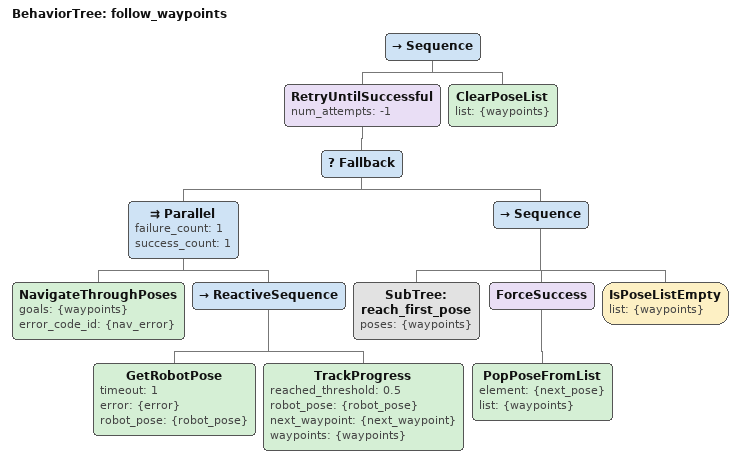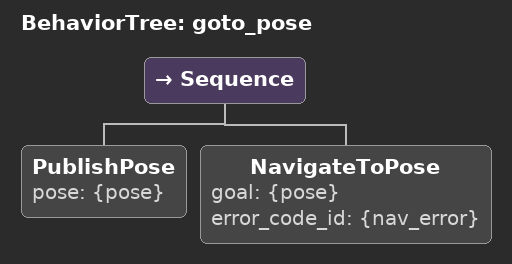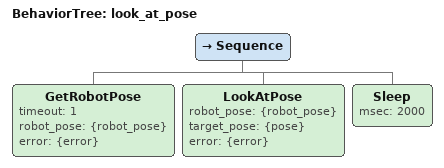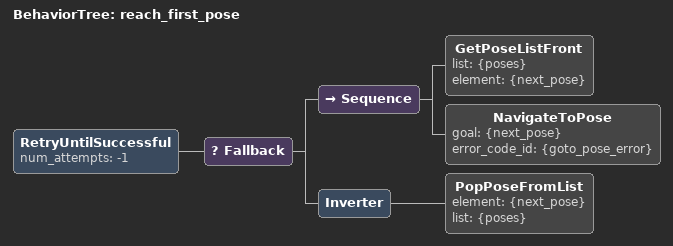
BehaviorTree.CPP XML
<?xml version="1.0" encoding="UTF-8"?>
<root BTCPP_format="4">
  <BehaviorTree ID="follow_waypoints">
    <Sequence>
      <RetryUntilSuccessful num_attempts="-1">
        <Fallback>
          <Parallel failure_count="1"
                    success_count="1">
            <NavigateThroughPoses goals="{waypoints}"
                                  error_code_id="{nav_error}"/>
            <ReactiveSequence>
              <GetRobotPose timeout="1"
                            error="{error}"
                            robot_pose="{robot_pose}"/>
              <TrackProgress reached_threshold="0.5"
                             robot_pose="{robot_pose}"
                             next_waypoint="{next_waypoint}"
                             waypoints="{waypoints}"/>
            </ReactiveSequence>
          </Parallel>
          <Sequence>
            <SubTree ID="reach_first_pose"
                     poses="{waypoints}"/>
            <ForceSuccess>
              <PopPoseFromList element="{next_pose}"
                               list="{waypoints}"/>
            </ForceSuccess>
            <IsPoseListEmpty list="{waypoints}"/>
          </Sequence>
        </Fallback>
      </RetryUntilSuccessful>
      <ClearPoseList list="{waypoints}"/>
    </Sequence>
  </BehaviorTree>

  <BehaviorTree ID="goto_pose">
    <Sequence>
      <PublishPose pose="{pose}"/>
      <NavigateToPose goal="{pose}"
                      error_code_id="{nav_error}"/>
    </Sequence>
  </BehaviorTree>

  <!--
    Turn on the spot to face a pose, without translating. Use it to point the camera, which is
    fixed to the base.
  -->
  <BehaviorTree ID="look_at_pose">
    <Sequence>
      <GetRobotPose timeout="1"
                    robot_pose="{robot_pose}"
                    error="{error}"/>
      <LookAtPose robot_pose="{robot_pose}"
                  target_pose="{pose}"
                  error="{error}"/>
      <!-- Detections lag the camera by a second or two, so what the robot now faces is seen when this ends -->
      <Sleep msec="2000"/>
    </Sequence>
  </BehaviorTree>

  <!-- Go to the first pose of the list we can reach, dropping those we can't -->
  <BehaviorTree ID="reach_first_pose">
    <RetryUntilSuccessful num_attempts="-1">
      <Fallback>
        <Sequence>
          <GetPoseListFront list="{poses}"
                            element="{next_pose}"/>
          <NavigateToPose goal="{next_pose}"
                          error_code_id="{goto_pose_error}"/>
        </Sequence>
        <Inverter>
          <PopPoseFromList element="{next_pose}"
                           list="{poses}"/>
        </Inverter>
      </Fallback>
    </RetryUntilSuccessful>
  </BehaviorTree>
</root>
